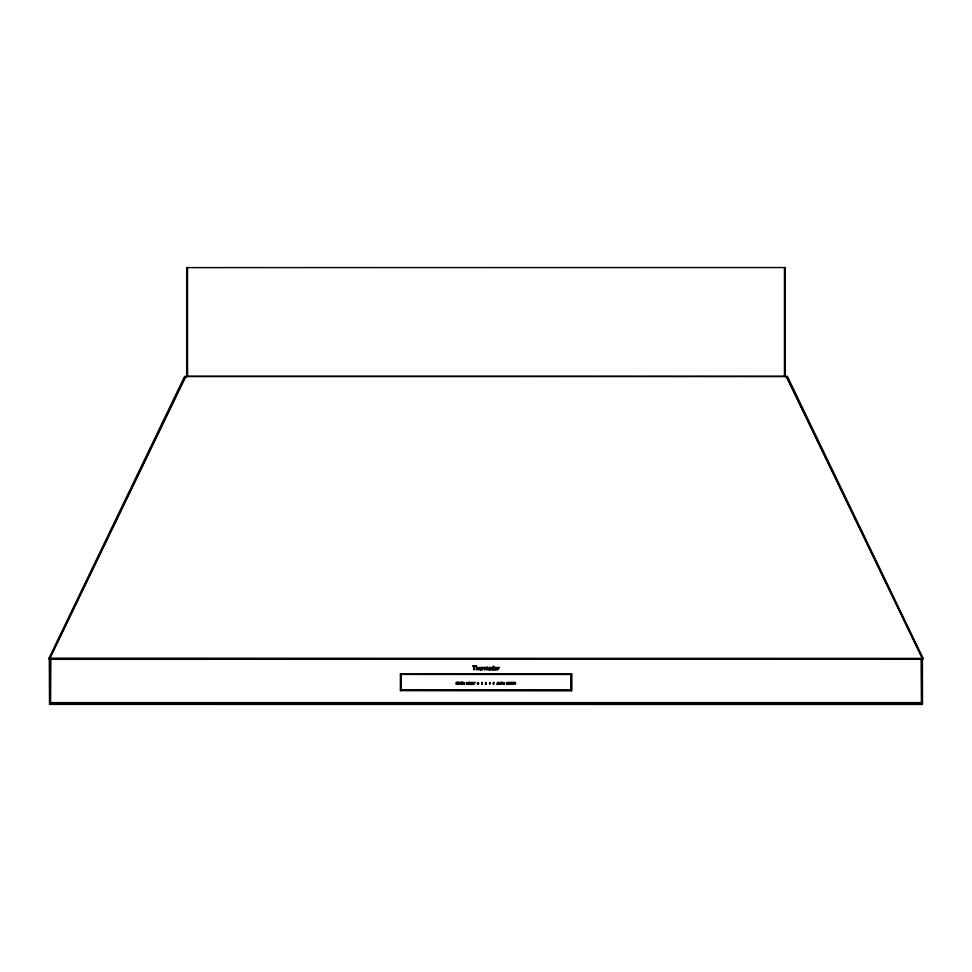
<?xml version="1.0" encoding="UTF-8"?>
<svg xmlns="http://www.w3.org/2000/svg" width="972" height="972" viewBox="0 0 972 972"><rect width="100%" height="100%" fill="white"/><g stroke="black" fill="none" stroke-linecap="round" stroke-linejoin="round"><path stroke-width="1.46" d="M49.596 658.323L923.315 658.396M49.523 704.457L49.523 702.902L922.477 702.902L922.477 704.129M186.709 267.543L186.709 376.577M187.535 376.577L187.535 267.543M400.464 673.888L571.536 673.705L571.536 690.849L400.464 690.655M570.843 674.386L570.746 690.156L401.157 690.156L401.157 674.386M784.465 267.543L784.465 376.577M921.104 659.186L921.42 702.635M49.523 659.186L49.718 702.683M48.685 658.396L49.365 658.931L185.518 376.322L786.312 376.273L922.817 658.858M49.499 658.591L922.501 658.846L786.482 376.735L786.287 377.634M485.332 684.13C488.211 685.406 484.202 680.801 485.988 682.952M922.477 702.306L922.416 659.235L49.669 659.32L50.896 659.186M922.416 659.235L921.152 659.235M923.23 658.664L787.417 376.383L786.834 376.662M463.741 683.425L463.948 682.575L462.927 682.38C462.308 685.43 463.583 682.636 464.349 684.215M490.714 669.951C486.802 671.19 490.726 663.621 490.544 669.514M463.79 683.401L463.838 683.377A2.26 2.26 0 0 1 464.142 683.923M489.706 668.797L489.463 669.647L490.022 668.687M504.14 684.312C506.667 681.676 500.349 682.526 503.52 684.385A1.276 1.276 0 0 0 503.994 684.361L503.994 684.361M499.948 684.373L500.556 682.38L499.681 684.13L498.843 682.38L499.669 684.397M50.58 702.635L50.848 659.235M922.149 704.457L49.584 704.396M186.77 267.604L785.291 267.543L785.291 376.577L186.77 376.516M401.169 674.41L570.843 674.483M401.254 690.193L570.746 690.193M49.851 702.635L922.149 702.635M480.326 669.514L479.682 668.748L481.529 668.748L481.116 667.557L479.755 667.472L479.16 668.639A1.64 1.64 0 0 0 479.245 669.161L480.435 670.024A1.859 1.859 0 0 0 481.492 669.732L481.48 669.222A1.725 1.725 0 0 1 480.447 669.562M185.713 377.634L185.688 376.735L49.56 658.894L48.77 658.664L184.583 376.383L185.166 376.662M487.555 667.339L488.175 669.975L486.984 667.764A1.312 1.312 0 0 0 486.535 668.08L486.535 669.975L485.538 667.74L484.372 669.975L484.372 667.363L484.894 667.703M571.609 673.888L571.609 690.655M493.12 667.412L493.642 666.002L493.642 669.975C491.492 671.117 490.216 667.424 492.573 667.302A1.616 1.616 0 0 1 493.12 667.412M400.391 673.888L400.391 690.655M49.523 659.502L49.523 702.306M484.919 667.728A1.215 1.215 0 0 1 485.648 667.266L486.437 667.776A1.264 1.264 0 0 1 487.567 667.242M486.097 683.012A3.524 3.524 0 0 1 485.283 684.081M490.155 682.866C489.876 686.754 488.88 681.202 490.155 682.866M463.778 682.927L463.207 682.623L463.766 683.049M477.373 683.231L477.835 684.361L478.637 683.656A1.98 1.98 0 0 0 478.637 683.085L478.017 682.356L477.373 683.231M467.836 683.377C466.353 685.795 466.827 680.91 467.836 683.438M482.647 668.493L482.124 669.975L482.124 667.363L484.032 667.606L482.647 668.493M496.461 668.651C494.529 671.761 494.59 665.626 496.461 668.651M498.126 668.493L497.603 669.975L497.603 667.363L499.511 667.606L498.126 668.493M502.925 683.267C504.116 686.05 505.124 680.971 502.925 683.267M514.832 682.806C515.439 686.937 516.144 681.08 514.832 682.806M468.127 683.377L466.305 684.373L466.305 682.38L468.127 683.377M509.109 683.267L509.911 684.13A1.555 1.555 0 0 0 510.336 684.045L509.96 683.389L510.628 684.227A1.871 1.871 0 0 1 509.875 684.397L508.818 683.389L509.875 682.356A1.98 1.98 0 0 1 510.579 682.526L510.592 682.806A1.494 1.494 0 0 0 509.875 682.611L509.109 683.267M477.677 683.061L477.665 683.158A2.114 2.114 0 0 0 477.665 683.595L478.358 683.595A2.126 2.126 0 0 0 478.358 683.158L477.677 683.061M491.82 668.42L491.808 668.554A1.446 1.446 0 0 0 491.82 668.918L493.12 669.538L493.12 667.873A1.312 1.312 0 0 0 492.634 667.764L491.82 668.42M479.718 668.299L481.019 668.408L479.743 668.214M496.947 669.028L496.886 669.21A1.251 1.251 0 0 1 496.315 669.854L495.975 669.987A1.701 1.701 0 0 1 495.38 670.012L495.015 669.927A1.288 1.288 0 0 1 494.298 669.198L494.238 669.028A1.531 1.531 0 0 1 494.201 668.457A1.337 1.337 0 0 1 495.38 667.327A1.652 1.652 0 0 1 495.963 667.351L496.303 667.485A1.276 1.276 0 0 1 496.947 668.274L496.984 668.457A1.592 1.592 0 0 1 496.947 669.028M472.1 682.806L472.416 683.523L472.1 682.806M497.676 682.806L497.992 683.523L497.676 682.806M472.003 682.368L471.153 684.373L470.217 684.106L469.938 682.38L469.938 684.373L473.097 684.373L472.003 682.368M497.579 682.368L496.728 684.373L498.672 684.373L497.579 682.368M474.858 682.38L473.826 684.373L473.097 682.38L473.972 683.061L474.858 682.38M493.873 682.356L492.865 683.583L493.715 684.373L493.873 682.356M476.948 667.643L476.365 666.002L476.365 669.975L477.544 667.715L478.576 669.975L478.394 667.667L476.948 667.643M475.916 666.002L472.586 666.002L473.972 666.513L473.972 669.975L474.543 666.513L475.916 666.002M457.241 682.38L456.172 682.38L456.172 684.373L457.241 682.38M457.824 682.38L457.545 684.373L457.824 682.38M458.553 682.38L458.262 684.373L459.452 684.373L458.553 684.106L458.553 682.38M461.19 682.38L459.525 682.38L460.218 684.373L461.19 682.38M462.587 682.38L461.457 682.38L461.457 684.373L462.611 684.373L461.749 684.106L462.563 683.498L461.749 682.636L462.587 682.38M469.61 682.38L468.48 682.38L468.48 684.373L469.634 684.373L468.771 684.106L469.585 683.498L468.771 682.636L469.61 682.38M482.051 682.38L481.76 684.373L482.051 682.38M502.439 682.38L500.787 682.38L501.467 684.373L502.439 682.38M507.007 682.38L506.728 684.373L507.906 684.373L507.007 684.106L507.007 682.38M508.441 682.38L508.162 684.373L508.441 682.38M511.333 682.38L511.041 684.373L512.438 683.498C512.73 686.499 512.73 680.242 512.438 683.243L511.333 683.243L511.333 682.38M514.662 682.38L512.997 682.38L513.69 684.373L514.662 682.38"/></g></svg>
